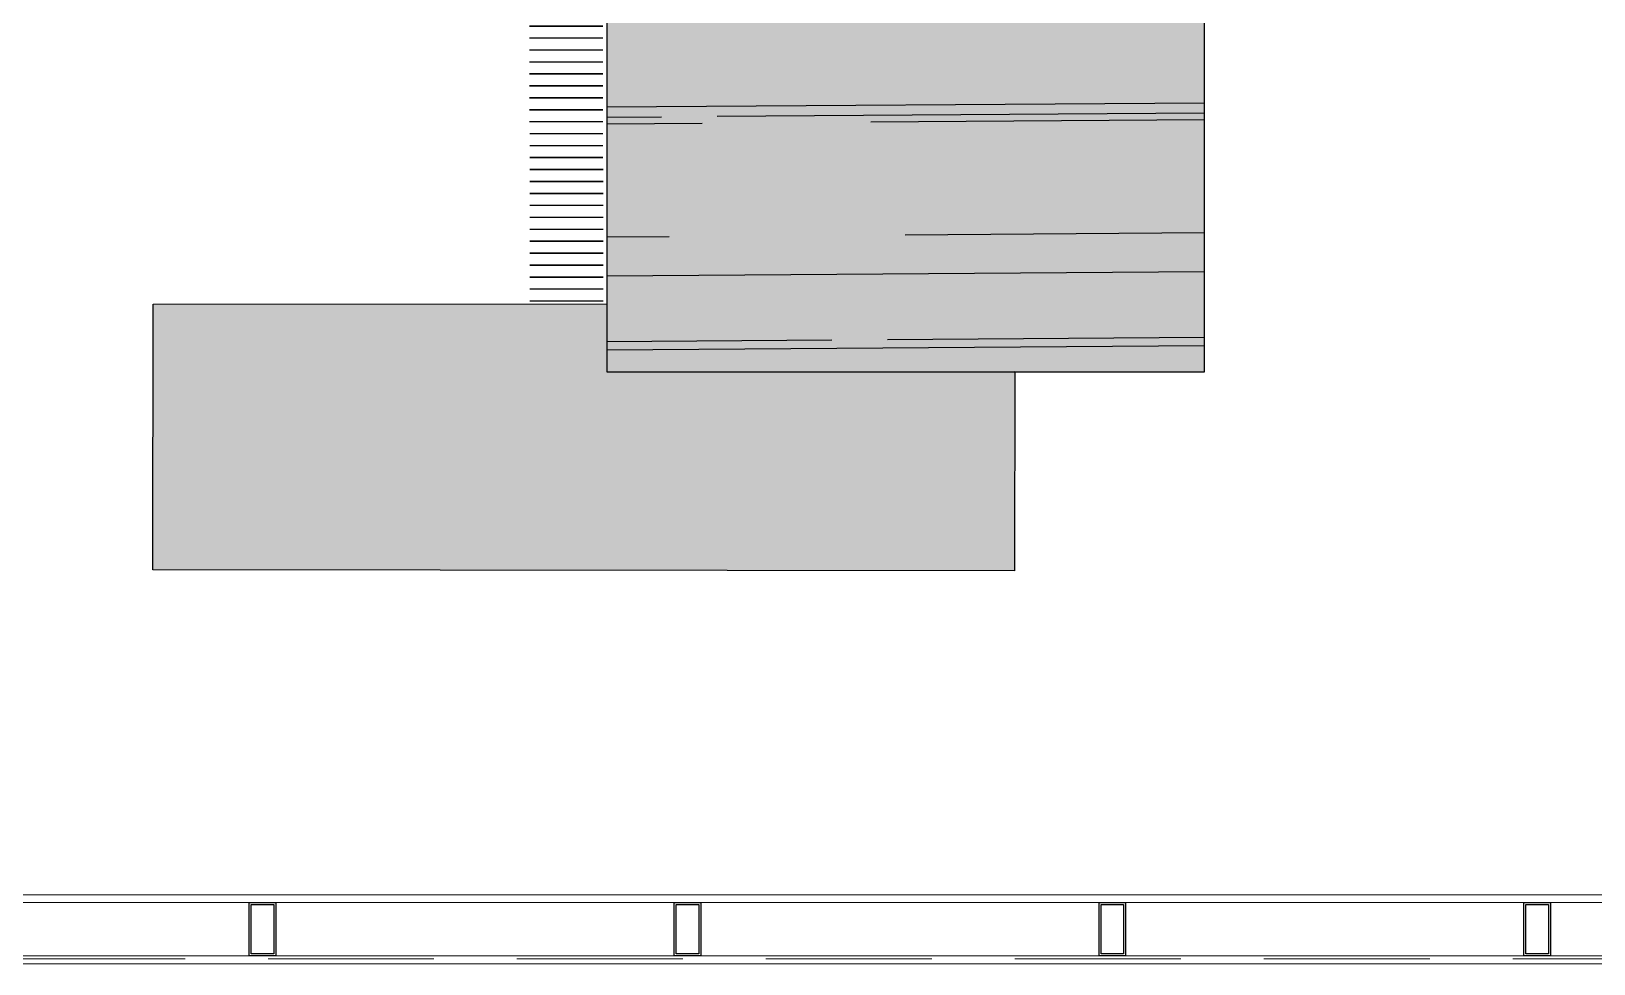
# Model space of a CAD drawing. Header units: millimetres. Extents: x 17474 to 44983, y -1049 to 14585.
# Drawn here: x 17932 to 18167.3, y 1198.7 to 1339.1 of the extents above; entities that cross this region are included whole.
import ezdxf

# ---------------------------------------------------------------- set-up
doc = ezdxf.new("R2010")
doc.units = ezdxf.units.MM
doc.linetypes.add('DASHED2', pattern=[0.375, 0.25, -0.125])
doc.layers.add('INT-AQUAPANEL', color=255, linetype='Continuous', lineweight=13)
doc.layers.add('KRN-izdusum', color=220, linetype='DASHED2', lineweight=9)
doc.layers.add('INT-ELE-1', color=7, linetype='Continuous', true_color=0x8f8f8f)
for name, color, linetype in [('INT-HATCH-5', 250, 'Continuous'), ('INT-PROFİL', 160, 'Continuous'), ('INT-TEFRIS2', 81, 'Continuous'), ('SHADOW-YOO', 8, 'Continuous'), ('TEFRIS-HAREKETLI', 118, 'Continuous'), ('TEFRIS-SABIT_OGE', 7, 'Continuous')]:
    doc.layers.add(name, color=color, linetype=linetype)

# ---------------------------------------------------------------- blocks, each defined once
blk = doc.blocks.new('40 80 kutu profil')
at = {"layer": 'INT-PROFİL'}
for points in [[(34973.69, 7687.07), (34973.69, 7679.07), (34969.69, 7679.07), (34969.69, 7687.07)], [(34973.39, 7686.77), (34973.39, 7679.37), (34969.99, 7679.37), (34969.99, 7686.77)]]:
    blk.add_lwpolyline(points, close=True, dxfattribs=at)

msp = doc.modelspace()

# ---------------------------------------------------------------- hatches: boundary and pattern name
at = {"layer": 'INT-ELE-1', "extrusion": (-1.25831e-12, 1.06152e-09, 1)}
h = msp.add_hatch(color=33, dxfattribs=at)
h.set_gradient(color1=(185, 157, 121), color2=(199, 177, 148), rotation=90, one_color=1, tint=0.68, name='HEMISPHERICAL')
h.paths.add_polyline_path([(18108.66, 1507.82), (18018.66, 1507.82), (18018.66, 1287.82), (18108.66, 1287.82)])
at = {"layer": 'INT-HATCH-5', "extrusion": (-1.25831e-12, 1.06152e-09, 1)}
h = msp.add_hatch(dxfattribs=at)
h.set_pattern_fill('AR-RROOF', color=256, angle=180.4134, style=0)
h.set_pattern_definition([(180.41339, (-2869.03, -24757.156), (-55.695288, -25.802507), [381, -50.8, 127, -25.4]), (180.41339, (-2902.72, -24770.1), (25.643072, -33.597863), [76.2, -8.382, 152.4, -19.05]), (180.413386, (-2881.574, -24778.837), (-131.953779, -17.970499), [203.2, -35.56, 101.6, -25.4])])
h.paths.add_polyline_path([(18108.66, 1507.82), (18018.66, 1507.82), (18018.66, 1287.82), (18108.66, 1287.82)])
at = {"layer": 'SHADOW-YOO'}
h = msp.add_hatch(dxfattribs=at)
h.set_pattern_fill('JIS_LC_20', color=256, scale=0.09, angle=135)
h.set_pattern_definition([(180, (-5160.4343, 22486.3188), (-1e-15, -1.8), []), (180, (-5160.4597, 22486.3443), (-1e-15, -1.8), [])])
h.paths.add_polyline_path([(18017.92, 1475.71), (18006.87, 1475.71), (18007.06, 1297.75), (18018.1, 1297.75)])
at = {"layer": 'TEFRIS-HAREKETLI'}
h = msp.add_hatch(color=47, dxfattribs=at)
h.dxf.hatch_style = 1
h.set_gradient(color1=(125, 114, 94), color2=(178, 170, 164), tint=1, name='HEMISPHERICAL')
h.paths.add_polyline_path([(18080.12, 1287.9), (18080.08, 1257.9), (17950.28, 1258.05), (17950.33, 1298.05), (18018.66, 1298.08), (18018.66, 1287.82)])

# ---------------------------------------------------------------- linework, layer by layer
at = {"layer": 'INT-AQUAPANEL'}
for p, q in [((17900.79, 1209.11), (18447.15, 1209.11)), ((17900.79, 1207.91), (18448.35, 1207.91)), ((17901.99, 1199.91), (18448.35, 1199.91)), ((17901.99, 1198.71), (18447.15, 1198.71))]:
    msp.add_line(p, q, dxfattribs=at)
at = {"layer": 'INT-TEFRIS2', "elevation": 67.26, "flags": 128}
msp.add_lwpolyline([(18080.12, 1287.9), (18080.08, 1257.9), (17950.28, 1258.05), (17950.33, 1298.05), (18018.66, 1298.08), (18018.66, 1287.82), (18080.12, 1287.9)], dxfattribs=at)
at = {"layer": 'KRN-izdusum', "ltscale": 100}
msp.add_lwpolyline([(17892.62, 1199.46), (18447.21, 1199.46)], dxfattribs=at)
at = {"layer": 'TEFRIS-SABIT_OGE', "color": 30, "elevation": 67.26}
msp.add_lwpolyline([(18018.66, 1507.82), (18018.66, 1287.82), (18108.66, 1287.82), (18108.66, 1507.82), (18018.66, 1507.82)], dxfattribs=at)

# ---------------------------------------------------------------- block references
at = {"layer": 'INT-AQUAPANEL'}
for p in [(-17004.9, -6479.16), (-16940.9, -6479.16), (-16876.9, -6479.16), (-16812.9, -6479.16)]:
    msp.add_blockref('40 80 kutu profil', p, dxfattribs=at)

doc.saveas('drawing.dxf')
